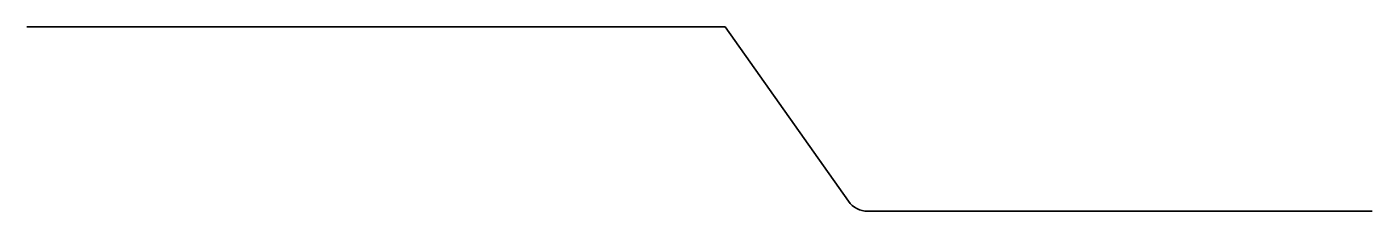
# Model space of a CAD drawing. Header units: millimetres. Extents: x -40 to 0, y 0 to 5.5.
import ezdxf

# ---------------------------------------------------------------- set-up
doc = ezdxf.new("R2010")
doc.units = ezdxf.units.MM
doc.layers.add('粗实线层', color=7, linetype='Continuous', lineweight=35)

msp = doc.modelspace()

# ---------------------------------------------------------------- linework, layer by layer
at = {"layer": '粗实线层', "color": 1}
for p, q in [((-19.238, 5.5), (-40, 5.5)), ((-15.572, 0.297), (-19.238, 5.5)), ((0, 0), (-15, 0))]:
    msp.add_line(p, q, dxfattribs=at)
msp.add_arc((-15, 0.7), 0.7, 215.166, 270, dxfattribs=at)

doc.saveas('drawing.dxf')
